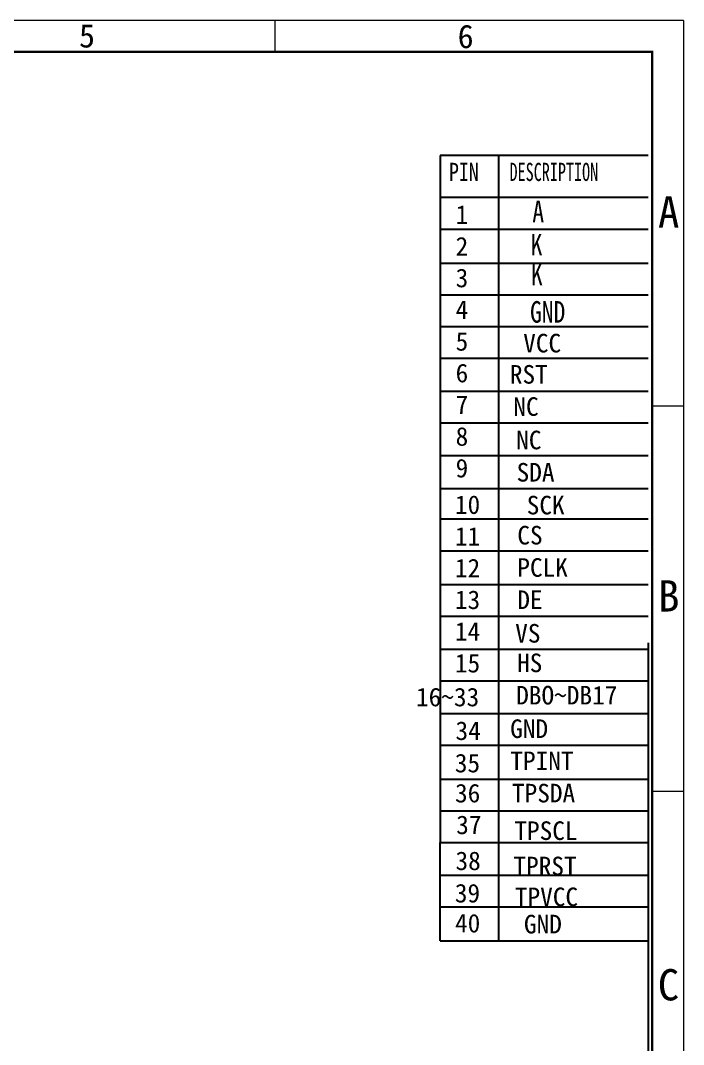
# Model space of a CAD drawing. Header units: millimetres. Extents: x -2894 to 5479, y -6001 to -1211.
# Drawn here: x 4325 to 4449.5, y -5877 to -5684.7 of the extents above; entities that cross this region are included whole.
import ezdxf

# ---------------------------------------------------------------- set-up
doc = ezdxf.new("R2010")
doc.units = ezdxf.units.MM
doc.header["$LTSCALE"] = 0.2
doc.header["$MEASUREMENT"] = 0
doc.layers.add('图框', color=7, linetype='Continuous')
doc.styles.get("Standard").update_dxf_attribs({"font": 'SimSun.ttf'})
doc.styles.add('宋体', font='SimSun.ttf')

msp = doc.modelspace()

# ---------------------------------------------------------------- linework, layer by layer
at = {"color": 7, "lineweight": 15}
for p, q in [((4449.528, -5684.67), (4011.822, -5684.669)), ((4372.775, -5684.657), (4372.775, -5690.549)), ((4449.528, -5684.67), (4449.528, -5974.182)), ((4449.528, -5684.67), (4449.528, -5887.258)), ((4443.65, -5757.048), (4449.528, -5757.048)), ((4449.528, -5771.524), (4449.528, -5974.182)), ((4443.65, -5829.426), (4449.528, -5829.426))]:
    msp.add_line(p, q, dxfattribs=at)
for p, q in [((4442.87, -5709.995), (4403.859, -5709.995)), ((4403.859, -5709.995), (4403.859, -5839.087)), ((4414.81, -5709.995), (4414.81, -5839.087)), ((4442.87, -5717.938), (4403.859, -5717.938)), ((4442.87, -5801.551), (4442.87, -5913.583)), ((4403.859, -5857.567), (4403.859, -5839.087)), ((4414.81, -5839.087), (4414.81, -5857.567))]:
    msp.add_line(p, q)
at = {"color": 7, "lineweight": 15, "const_width": 0.441}
msp.add_lwpolyline([(4443.65, -5968.304), (4443.65, -5690.549), (4018.4, -5690.535), (4018.4, -5968.29)], close=True, dxfattribs=at)
for points in [[(4403.859, -5723.893), (4442.87, -5723.893)], [(4403.859, -5730.258), (4442.87, -5730.258)], [(4403.859, -5736.213), (4442.87, -5736.213)], [(4403.859, -5742.168), (4442.87, -5742.168)], [(4403.859, -5748.122), (4442.87, -5748.122)], [(4403.859, -5754.282), (4442.87, -5754.282)], [(4403.859, -5760.237), (4442.87, -5760.237)], [(4403.859, -5766.397), (4442.87, -5766.397)], [(4403.859, -5772.557), (4442.87, -5772.557)], [(4403.859, -5778.307), (4442.87, -5778.307)], [(4403.859, -5784.262), (4442.87, -5784.262)], [(4403.859, -5790.627), (4442.87, -5790.627)], [(4403.859, -5796.582), (4442.87, -5796.582)], [(4403.859, -5802.742), (4442.87, -5802.742)], [(4403.859, -5808.697), (4442.87, -5808.697)], [(4403.859, -5814.857), (4442.87, -5814.857)], [(4403.859, -5820.812), (4442.87, -5820.812)], [(4403.859, -5827.177), (4442.87, -5827.177)], [(4403.859, -5833.132), (4442.87, -5833.132)], [(4403.859, -5839.087), (4442.87, -5839.087)], [(4403.859, -5845.247), (4442.87, -5845.247)], [(4403.859, -5851.202), (4442.87, -5851.202)], [(4403.859, -5857.567), (4442.87, -5857.567)]]:
    msp.add_lwpolyline(points)

# ---------------------------------------------------------------- texts
at = {"color": 7, "lineweight": 15, "style": '宋体'}
for s, height, p in [('5', 4.409, (4336.021, -5689.731)), ('6', 4.409, (4407.119, -5689.856)), ('A', 5.878, (4444.744, -5723.552)), ('B', 5.878, (4444.776, -5795.694)), ('C', 5.878, (4444.699, -5868.75))]:
    msp.add_text(s, height=height, dxfattribs=at).set_placement(p)
for s, height, width, p in [('PIN', 3.4228, 0.8, (4405.488, -5714.817)), ('DESCRIPTION', 3.42284, 0.65, (4416.856, -5714.817))]:
    msp.add_text(s, height=height, dxfattribs=dict(width=width)).set_placement(p)
for s, height, p in [('1', 3.491, (4406.736, -5722.866)), ('2', 3.491, (4406.736, -5728.821)), ('3', 3.491, (4406.736, -5734.775)), ('4', 3.491, (4406.736, -5740.73)), ('5', 3.491, (4406.736, -5746.685)), ('VCC', 3.4908, (4419.427, -5747.017)), ('6', 3.491, (4406.736, -5752.64)), ('RST', 3.4908, (4416.915, -5752.886)), ('7', 3.491, (4406.736, -5758.595)), ('NC', 3.4908, (4417.577, -5758.934)), ('8', 3.491, (4406.736, -5764.549)), ('NC', 3.4908, (4418.111, -5765.217)), ('9', 3.491, (4406.736, -5770.504)), ('SDA', 3.4908, (4418.185, -5771.281)), ('10', 3.4908, (4406.6, -5777.364)), ('SCK', 3.4908, (4420.088, -5777.447)), ('11', 3.4908, (4406.6, -5783.319)), ('CS', 3.4908, (4418.319, -5783.101)), ('12', 3.4908, (4406.6, -5789.274)), ('PCLK', 3.4908, (4418.319, -5789.165)), ('13', 3.4908, (4406.6, -5795.229)), ('DE', 3.4908, (4418.319, -5795.228)), ('14', 3.4908, (4406.6, -5801.184)), ('VS', 3.4908, (4417.923, -5801.531)), ('15', 3.4908, (4406.6, -5807.138)), ('HS', 3.4908, (4418.269, -5807.083)), ('DBO~DB17', 3.4908, (4418.114, -5813.16)), ('16~33', 3.4908, (4399.295, -5813.505)), ('34', 3.4908, (4406.713, -5819.833)), ('GND', 3.4908, (4416.98, -5819.451)), ('35', 3.4908, (4406.588, -5825.912)), ('TPINT', 3.4908, (4417.01, -5825.484)), ('36', 3.4908, (4406.624, -5831.559)), ('TPSDA', 3.4908, (4417.313, -5831.554)), ('37', 3.4908, (4406.843, -5837.514)), ('TPSCL', 3.4908, (4417.763, -5838.609)), ('38', 3.4908, (4406.713, -5844.268)), ('TPRST', 3.4908, (4417.586, -5845.247)), ('39', 3.4908, (4406.588, -5850.347)), ('TPVCC', 3.4908, (4417.862, -5851.043)), ('40', 3.4908, (4406.624, -5855.994)), ('GND', 3.4908, (4419.567, -5856.161))]:
    msp.add_text(s, height=height).set_placement(p)
at = {"layer": '图框', "color": 0, "width": 0.8}
for s, height, p in [('A', 4.044, (4421.145, -5722.56)), ('K', 4.044, (4420.832, -5728.791)), ('K', 4.044, (4420.876, -5734.384)), ('GND', 4.0435, (4420.722, -5741.423))]:
    msp.add_text(s, height=height, dxfattribs=at).set_placement(p)

doc.saveas('drawing.dxf')
